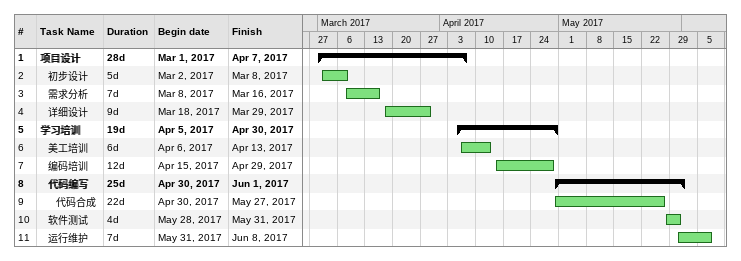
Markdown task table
| ID | Level | Task | Duration | Start | Finish |
|---|---|---|---|---|---|
| 1 | 1 | **项目设计** | 28d | 2017-03-01 | 2017-04-07 |
| 2 | 2 | 初步设计 | 5d | 2017-03-02 | 2017-03-08 |
| 3 | 2 | 需求分析 | 7d | 2017-03-08 | 2017-03-16 |
| 4 | 2 | 详细设计 | 9d | 2017-03-18 | 2017-03-29 |
| 5 | 1 | **学习培训** | 19d | 2017-04-05 | 2017-04-30 |
| 6 | 2 | 美工培训 | 6d | 2017-04-06 | 2017-04-13 |
| 7 | 2 | 编码培训 | 12d | 2017-04-15 | 2017-04-29 |
| 8 | 2 | **代码编写** | 25d | 2017-04-30 | 2017-06-01 |
| 9 | 3 | 代码合成 | 22d | 2017-04-30 | 2017-05-27 |
| 10 | 2 | 软件测试 | 4d | 2017-05-28 | 2017-05-31 |
| 11 | 2 | 运行维护 | 7d | 2017-05-31 | 2017-06-08 |
